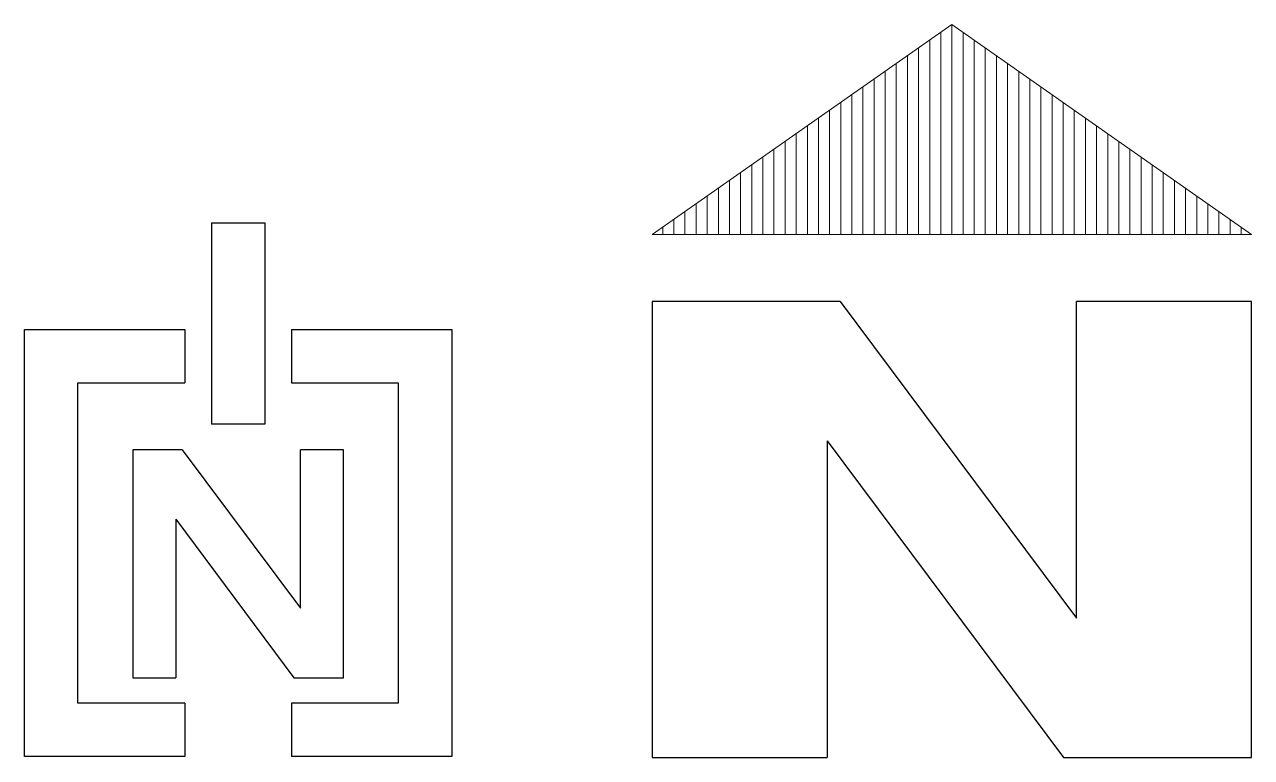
# Model space of a CAD drawing. Header units: inches. Extents: x 1944 to 3775, y -462 to 1299.
# Drawn here: x 3001.9 to 3277.7, y 742.4 to 907.2 of the extents above; entities that cross this region are included whole.
import ezdxf

# ---------------------------------------------------------------- set-up
doc = ezdxf.new("R2010")
doc.units = ezdxf.units.IN
doc.header["$MEASUREMENT"] = 0
doc.layers.add('TEXT', color=7, linetype='Continuous', lineweight=13)
doc.layers.add('Title Box', color=162, linetype='Continuous', lineweight=50)

# ---------------------------------------------------------------- blocks, each defined once
blk = doc.blocks.new('A$C02D66FEF')
at = {"layer": 'TEXT', "lineweight": 30, "ltscale": 0.15}
for p, q in [((42, 120), (42, 74.7)), ((42, 120), (54, 120)), ((54, 120), (54, 74.7)), ((36, 96), (36, 84)), ((60, 96), (60, 84)), ((24.34, 68.98), (24.34, 17.73)), ((35.45, 68.98), (24.34, 68.98)), ((35.45, 68.98), (62.01, 33.38)), ((62.01, 33.38), (62.01, 68.98)), ((71.66, 68.98), (62.01, 68.98)), ((71.66, 17.73), (71.66, 68.98)), ((33.99, 53.33), (60.55, 17.73)), ((33.99, 53.33), (33.99, 17.73)), ((24.34, 17.73), (33.99, 17.73)), ((60.55, 17.73), (71.66, 17.73)), ((36, 12), (36, 0)), ((60, 12), (60, 0))]:
    blk.add_line(p, q, dxfattribs=at)
for points in [[(36, 0), (0, 0), (0, 96), (36, 96)], [(60, 96), (96, 96), (96, 0), (60, 0)], [(36, 12), (12, 12), (12, 84), (36, 84)], [(60, 84), (84, 84), (84, 12), (60, 12)], [(54, 74.7), (42, 74.7)]]:
    blk.add_lwpolyline(points, dxfattribs=at)
blk = doc.blocks.new('A$C3A24223F')
at = {"layer": 'Title Box', "lineweight": 13, "ltscale": 0.15}
h = blk.add_hatch(dxfattribs=at)
h.set_pattern_fill('ANSI31', color=256, scale=10, angle=45)
h.set_pattern_definition([(90, (-1566.0708, -248.1227), (-1.25, 2e-16), [])])
h.paths.add_polyline_path([(-33.66, 82.38), (-67.33, 58.77), (0, 58.77)])
at = {"layer": 'Title Box', "lineweight": 30, "ltscale": 0.15}
for p, q in [((-46.21, 51.25), (-67.33, 51.25)), ((-67.33, 51.25), (-67.33, 0)), ((-46.21, 51.25), (-19.65, 15.65)), ((0, 51.25), (-19.65, 51.25)), ((-19.65, 15.65), (-19.65, 51.25)), ((0, 0), (0, 51.25)), ((-47.68, 35.6), (-47.68, 0)), ((-47.68, 35.6), (-21.12, 0)), ((-67.33, 0), (-47.68, 0)), ((-21.12, 0), (0, 0))]:
    blk.add_line(p, q, dxfattribs=at)
at = {"layer": 'Title Box', "lineweight": 13, "ltscale": 0.15}
blk.add_lwpolyline([(-67.33, 58.77), (0, 58.77), (-33.66, 82.38), (-67.33, 58.77)], dxfattribs=at)

msp = doc.modelspace()

# ---------------------------------------------------------------- block references
at = {"layer": 'TEXT', "ltscale": 0.15, "xscale": 2, "yscale": 2, "zscale": 2}
msp.add_blockref('A$C3A24223F', (3277.666, 742.425), dxfattribs=at)
at = {"layer": 'TEXT', "ltscale": 0.15}
msp.add_blockref('A$C02D66FEF', (3001.948, 742.634), dxfattribs=at)

doc.saveas('drawing.dxf')
